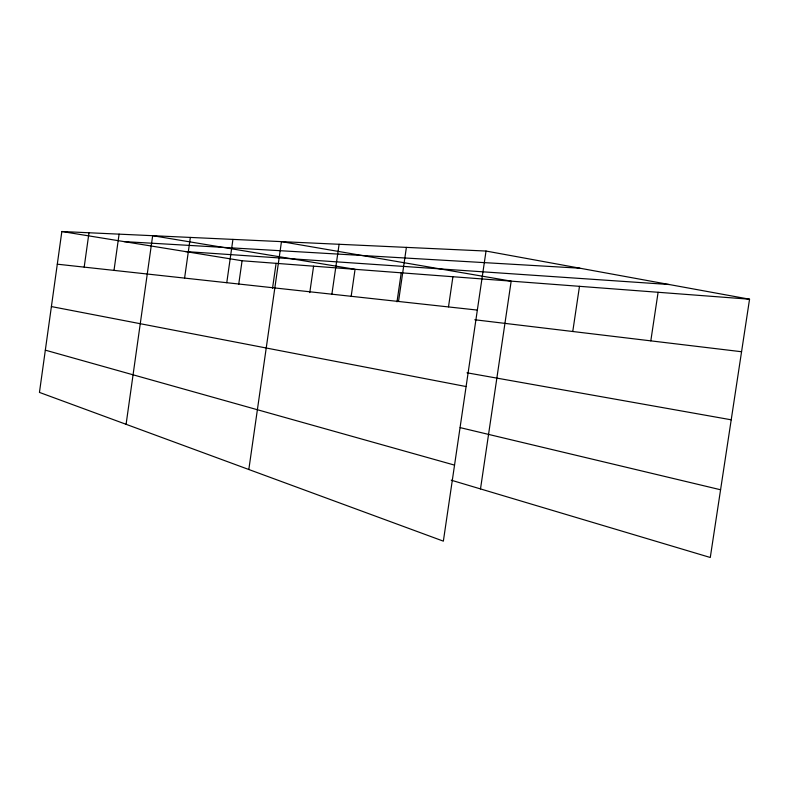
<?xml version="1.0" encoding="UTF-8"?>
<svg xmlns="http://www.w3.org/2000/svg" width="789" height="789" viewBox="0 0 789 789"><rect width="100%" height="100%" fill="white"/><g stroke="black" fill="none" stroke-linecap="round" stroke-linejoin="round"><path stroke-width="1.18" d="M486.024 251.05L61.848 231.512L39.45 392.409L443.359 541.146L486.024 251.05L749.55 299.209L710.278 557.488L451.219 480.185M84.186 267.126L88.989 232.755M114.001 270.38L119.09 234.146M126.092 424.314L152.662 235.694L355.07 269.315L351.135 296.516M184.587 278.093L190.346 237.43M226.768 282.709L232.933 239.392M238.722 284.277L242.075 260.755L749.55 299.209M272.53 288.261L276.101 263.329M248.821 469.504L281.466 241.631L511.173 281.14L480.501 488.924M309.771 292.63L313.588 266.169M331.893 294.189L339.102 244.284M397.005 301.822L401.226 272.816M398.524 301.467L406.394 247.381M448.507 306.813L452.916 276.732M572.765 331.498L579.491 286.318M650.807 340.858L658.105 292.275M123.972 241.592L579.866 268.201M185.188 251.523L669.2 284.523M57.291 264.187L477.335 310.087M474.81 319.762L741.561 351.736M61.848 231.512L242.075 260.755M467.009 372.803L731.216 419.807M51.393 306.566L466.092 386.551M460.174 427.628L720.574 489.762M45.328 350.158L454.543 465.115"/></g></svg>
